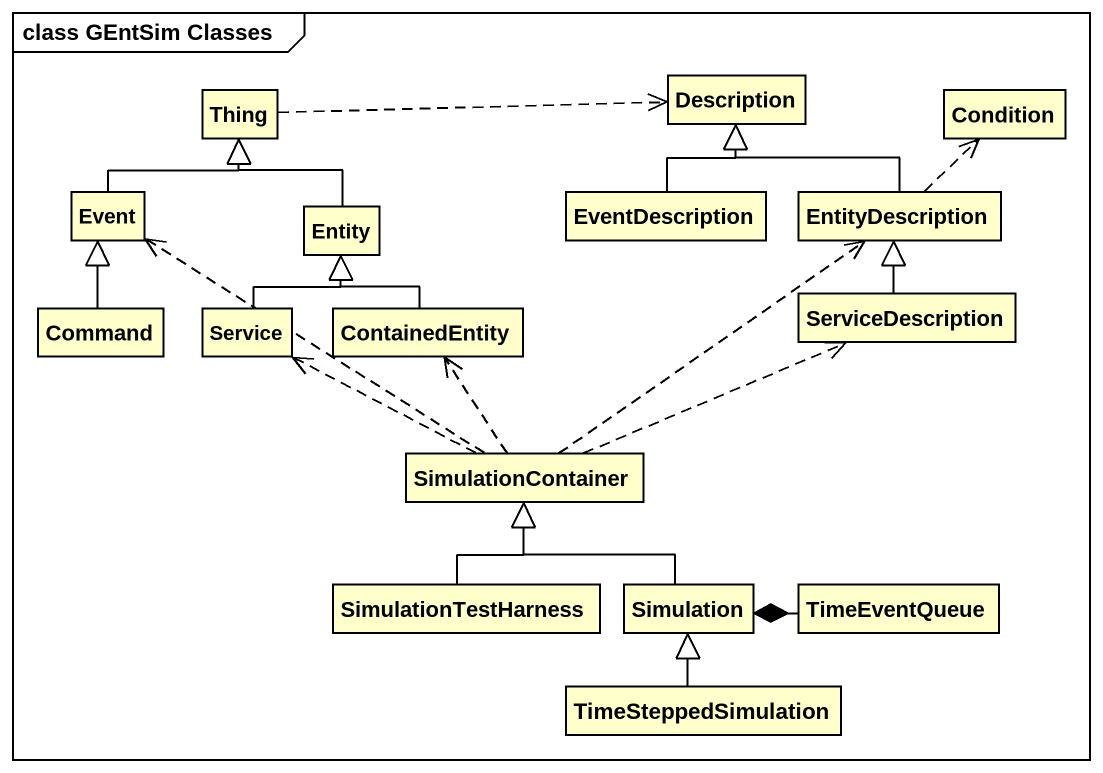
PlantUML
@startuml
mainframe class GEntSim Classes
hide circle
hide empty members
class Thing
class Description
class Condition
class Event
class EventDescription
class EntityDescription
class "Entity" as Entity_
class ServiceDescription
class Command
class Service
class ContainedEntity
class SimulationContainer
class SimulationTestHarness
class Simulation
class TimeEventQueue
class TimeSteppedSimulation
Thing .right.> Description
Event -up-|> Thing
EventDescription -up-|> Description
EntityDescription -up-|> Description
EntityDescription .up.> Condition
Entity_ -up-|> Thing
ServiceDescription -up-|> EntityDescription
Command -up-|> Event
Service -up-|> Entity_
ContainedEntity -up-|> Entity_
SimulationContainer .up.> Event
SimulationContainer .up.> EntityDescription
SimulationContainer .right.> ServiceDescription
SimulationContainer .left.> Service
SimulationContainer .up.> ContainedEntity
SimulationTestHarness -up-|> SimulationContainer
Simulation -up-|> SimulationContainer
Simulation *-right- TimeEventQueue
TimeSteppedSimulation -up-|> Simulation
@enduml
